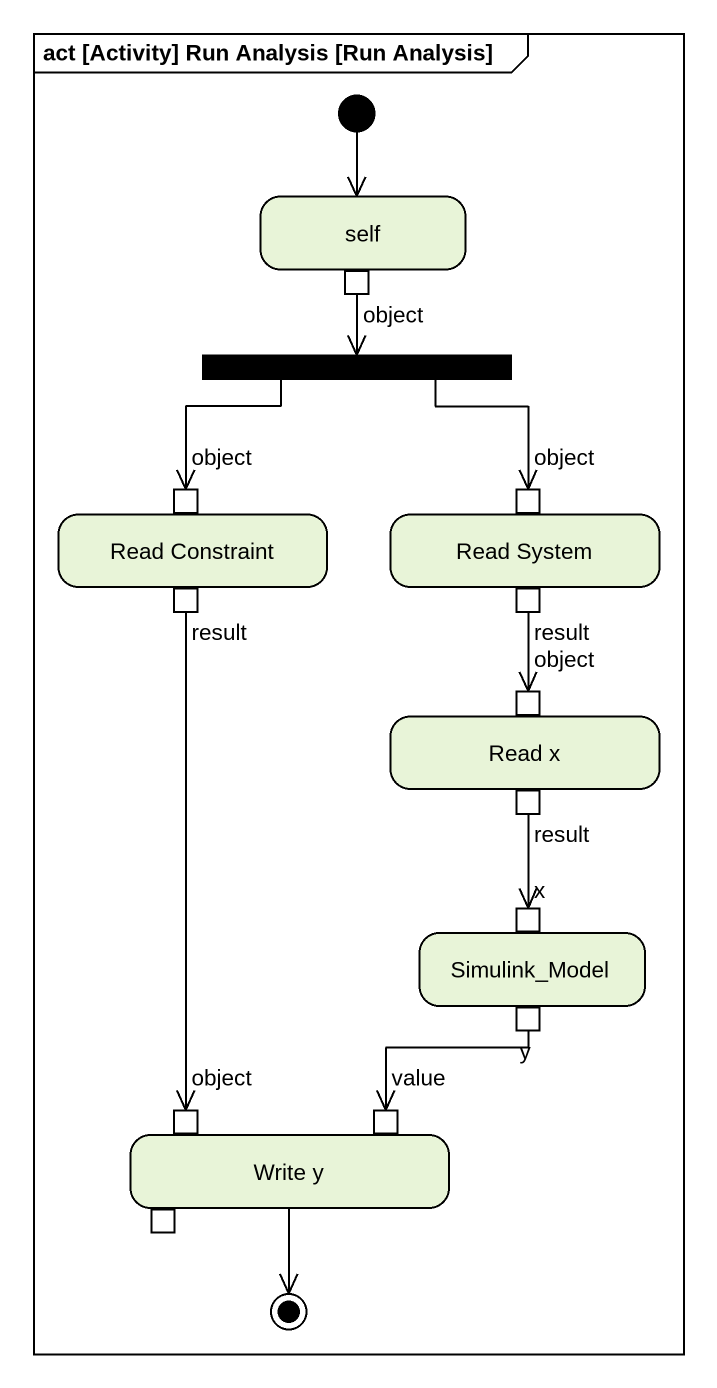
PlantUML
@startuml
mainframe act [Activity] Run Analysis [Run Analysis]
hide empty description
state self {
  state "object" as object_ <<outputPin>>
}
state fork1 <<fork>>
state "Read Constraint" as Read_Constraint {
  state "object" as object__2 <<inputPin>>
  state result <<outputPin>>
}
state "Read System" as Read_System {
  state "object" as object__3 <<inputPin>>
  state "result" as result_2 <<outputPin>>
}
state "Read x" as Read_x {
  state "object" as object__4 <<inputPin>>
  state "result" as result_3 <<outputPin>>
}
state Simulink_Model {
  state "x" as x_ <<inputPin>>
  state y <<outputPin>>
}
state "Write y" as Write_y {
  state "object" as object__5 <<inputPin>>
  state value <<inputPin>>
  state pin1 <<outputPin>>
}
[*] --> self
object_ --> fork1
fork1 --> object__2
fork1 --> object__3
result --> object__5
result_2 --> object__4
result_3 --> x_
y --> value
Write_y --> [*]
@enduml
